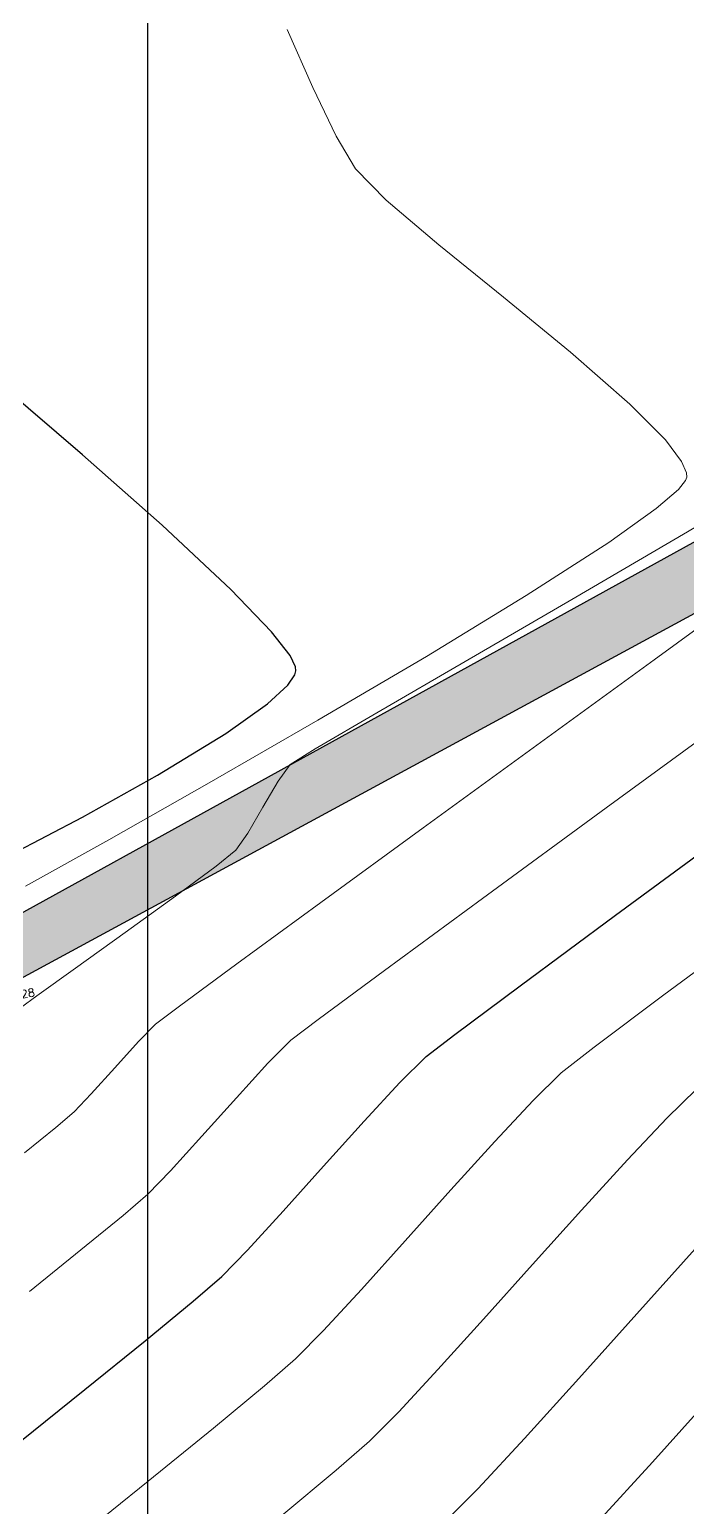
# Model space of a CAD drawing. Header units: millimetres. Extents: x 736950 to 740938, y 8500595 to 8502163.
# Drawn here: x 737798.52 to 737806.74, y 8501270.96 to 8501289.42 of the extents above; entities that cross this region are included whole.
import ezdxf

# ---------------------------------------------------------------- set-up
doc = ezdxf.new("R2010")
doc.units = ezdxf.units.MM
for name, color, linetype, lineweight in [('CONT-MJR', 80, 'Continuous', 30), ('CONT-MNR', 96, 'Continuous', 15), ('MURO PIEDRA', 252, 'Continuous', 30), ('pista', 251, 'Continuous', 5)]:
    doc.layers.add(name, color=color, linetype=linetype, lineweight=lineweight)
doc.layers.add('Cuadricula Coordenadas', color=5, linetype='Continuous')
doc.styles.add('5mm', font='arial.ttf', dxfattribs={"height": 3})

msp = doc.modelspace()

# ---------------------------------------------------------------- hatches: boundary and pattern name
at = {"layer": 'pista'}
h = msp.add_hatch(dxfattribs=at)
h.set_pattern_fill('HONEY', color=256, scale=3, angle=9.94991650582834, style=0)
h.set_pattern_definition([(9.94991650582834, (1479841.21072825, -18.49207214638591), (0.4979252195647159, 0.4170677100899267), [0.375, -0.75]), (129.9499165058283, (1479841.21072825, -18.49207214638591), (-0.6101538418184378, 0.222682034283025), [0.3749999999999999, -0.7499999999999998]), (69.94991650582834, (1479841.21072825, -18.49207214638591), (-0.112228622253722, 0.6397497443729518), [-0.75, 0.375])])
h.paths.add_polyline_path([(737744.7999806425, 8501250.923935566), (737743.4751223363, 8501250.754223157), (737756.465848178, 8501242.026572531), (737763.5739612179, 8501242.006896213), (737770.002546867, 8501243.455222024), (737769.8468594846, 8501244.342704736), (737763.4750639071, 8501242.907173423), (737756.7405500773, 8501242.925815564)])
h.paths.add_polyline_path([(737794.2809870465, 8501256.017245878), (737809.7820272583, 8501263.709828075), (737823.391616501, 8501273.483615467), (737837.0791595323, 8501280.557800073), (737851.5530432165, 8501285.77819753), (737870.8510758049, 8501293.050216693, -0.9976846880626209), (737871.0089264096, 8501292.63424804), (737865.2748787645, 8501289.581801567, 0.7845063948290762), (737866.1540430214, 8501286.121818589), (737883.2588851704, 8501291.348365877), (737897.4188924351, 8501296.516943583), (737903.2981396064, 8501301.44146652, -0.5512150924587264), (737904.1219025984, 8501301.177325813), (737906.855912117, 8501297.98174819, 0.5618964424650519), (737910.2738656431, 8501298.536066804), (737914.22079628, 8501308.558674501), (737925.6412323939, 8501300.72656757, 0.340189525830376), (737928.7023693406, 8501300.894137181), (737936.9171069289, 8501306.117412793, -0.358727273887905), (737938.1716059428, 8501305.962964654), (737943.1732157968, 8501301.051021611, 0.3417074120720416), (737946.0555081918, 8501300.709858142), (737955.8779356404, 8501307.072689936), (737971.8320576148, 8501314.464803053), (737988.5677626224, 8501323.411181662), (738023.1375471824, 8501336.282937778), (738044.4246208373, 8501357.728329657), (738061.4456776979, 8501362.208386911), (738078.9085143938, 8501363.070318012), (738112.0997810266, 8501372.051506756), (738118.6561313582, 8501373.365123207), (738128.3493353954, 8501376.976906104), (738155.2251721952, 8501366.826195797), (738176.6167526407, 8501363.543890122), (738193.8053773039, 8501353.328603027), (738204.7313956148, 8501340.877429372), (738207.705198212, 8501335.751671141), (738214.35685511, 8501331.742925933), (738229.9282901662, 8501313.374534177), (738233.5603594936, 8501308.186787868), (738234.53883727, 8501308.358438132), (738230.6417003467, 8501313.924784988), (738214.9478837823, 8501332.43754055), (738208.3676942562, 8501336.403214611), (738205.4657963786, 8501341.405035153), (738194.387784551, 8501354.029418997), (738176.9261677533, 8501364.406946706), (738155.4549153853, 8501367.70147717), (738128.3514754312, 8501377.93815071), (738118.4090486554, 8501374.233504975), (738111.8936108743, 8501372.928085677), (738078.7671659255, 8501363.964436961), (738061.3074614278, 8501363.102660457), (738043.958527311, 8501358.536303693), (738022.6381405202, 8501337.057350922), (737988.196920163, 8501324.233464561), (737971.4304040315, 8501315.270615296), (737955.4419368334, 8501307.862588815), (737945.5806043665, 8501301.47455489, -0.3391433520832071), (737943.8038299843, 8501301.693147572), (737938.8116631231, 8501306.59581691, 0.3560082385246841), (737936.4342009705, 8501306.876887502), (737928.158540546, 8501301.61487459, -0.3502196171718997), (737926.1502499409, 8501301.468794718), (737914.5128481541, 8501309.44969617, 0.4302069892023044), (737913.4330382891, 8501309.014522241), (737909.4507249827, 8501298.90206584, -0.5704007069138802), (737907.5397775185, 8501298.566836312), (737904.9064502402, 8501301.644734057, 0.4931454261128044), (737902.7202336333, 8501302.131411942), (737896.9620044216, 8501297.308254998), (737882.9728831241, 8501292.20205278), (737866.0373022418, 8501287.027224885, -0.7384715771871906), (737865.6977918843, 8501288.787355538), (737871.5108758068, 8501291.881875956, 0.9119586051647783), (737870.5337161538, 8501293.892406015), (737851.2416702455, 8501286.62264278), (737836.7183275839, 8501281.384406622), (737822.9200107896, 8501274.252970394), (737809.3164408724, 8501264.483505804), (737793.8201376351, 8501256.79327439), (737778.9884914039, 8501246.402265295), (737769.846859484, 8501244.34270474), (737770.0025468671, 8501243.455222024), (737779.3594973255, 8501245.563292695)])
h.paths.add_polyline_path([(738260.5182952256, 8501271.251537092), (738234.538837269, 8501308.358438132), (738233.56035949, 8501308.186787868), (738259.6897886079, 8501270.86568047), (738269.3749442189, 8501234.589470252), (738274.5057655985, 8501215.583008338), (738279.7983711922, 8501189.602392923), (738280.7089290785, 8501189.641305126), (738275.382018582, 8501215.790318219), (738270.2441657205, 8501234.822827347)])
h = msp.add_hatch(dxfattribs=at)
h.set_pattern_fill('AR-CONC', color=256, scale=0.1, angle=9.94991650582834, style=0)
h.set_pattern_definition([(59.94991650582833, (1479841.21072825, -18.49207214638591), (0.7173147616177996, 0.06212513786334364), [0.07500000000000001, -0.8250000000000001]), (4.949916505828331, (1479841.21072825, -18.49207214638591), (-0.2666336227691331, 0.7169040729334506), [0.06, -0.66]), (110.4013165058283, (1479841.270504478, -18.48689504899085), (0.4506817424667108, 0.7790288530571421), [0.06374018999999999, -0.7011421119999998]), (56.13411650582835, (1479841.176170796, -18.29508031532168), (1.07978843215245, 0.02137619624183779), [0.1124999999999999, -1.237499999999998]), (106.5855165058283, (1479841.266153166, -18.29329902119935), (0.752289432321798, 1.120964142855684), [0.09561028799999993, -1.051712999999999]), (1.134116505828333, (1479841.176170796, -18.29508031532168), (0.7522885572049924, 1.12096473051034), [0.09000000000000001, -0.9900000000000001]), (30.94991650582834, (1479841.283306076, -18.32704954408109), (0.6574964912282043, -0.293425227292985), [0.07500000000000001, -0.8250000000000001]), (335.9499165058284, (1479841.283306076, -18.32704954408109), (0.1143589702920628, 0.7562849757157031), [0.06, -0.66]), (81.40131650582836, (1479841.338097435, -18.35150168277323), (0.7718558160208798, 0.4628591428967336), [0.06374019000000002, -0.701142112]), (47.44991650582834, (1479841.21072825, -18.49207214638591), (-0.04554285905854174, 0.3299879209740469), [0, -0.652, 0, -0.67, 0, -0.6625000000000001]), (17.44991650582834, (1479841.21072825, -18.49207214638591), (0.1909634295804004, 0.4339344980096552), [0, -0.3819999999999997, 0, -0.6369999999999993, 0, -0.2524999999999997]), (337.4499165058283, (1479840.991082356, -18.53060370869935), (0.5296904964497462, 0.07002209344786473), [0, -0.25, 0, -0.7799999999999999, 0, -1.035]), (327.4499165058284, (1479840.892586439, -18.5478824339807), (0.557117696670718, 0.1993664657265957), [0, -0.325, 0, -0.518, 0, -0.735])])
h.paths.add_polyline_path([(737782.5678553759, 8501269.745840656), (737780.8543125066, 8501271.613858812), (737780.5330372917, 8501271.09555076), (737782.606291577, 8501268.803305427), (737783.1693790738, 8501269.054376086), (737797.8548099722, 8501277.26939229), (737797.5964829637, 8501277.931718605)])
h.paths.add_polyline_path([(737815.5553798168, 8501306.025338823), (737790.9109348458, 8501292.828602556), (737791.1826530054, 8501292.234478343), (737815.0279814235, 8501304.864754947), (737821.8454613093, 8501291.310866907), (737797.5964829631, 8501277.931718607), (737797.8548099734, 8501277.269392287), (737823.0063921954, 8501290.897239685)])

# ---------------------------------------------------------------- linework, layer by layer
at = {"layer": 'CONT-MJR', "extrusion": (0.6506207169271357, 0.759402846126626, 0), "elevation": 6935926.784131262}
msp.add_lwpolyline([(4970824.761686759, 3645), (4970826.083372482, 3645)], dxfattribs=at)
at = {"layer": 'CONT-MJR', "extrusion": (0.661951475899805, 0.7495466920439781, 0), "elevation": 6860496.642775193}
msp.add_lwpolyline([(5074421.298305566, 3645.00000000001), (5074422.625353352, 3645.00000000001)], dxfattribs=at)
at = {"layer": 'CONT-MJR'}
for points, elevation in [([(737801.0398316835, 8501282.427879602), (737800.1799082495, 8501283.232121728)], 3645), ([(737801.8466922587, 8501281.463201314), (737801.7778921418, 8501281.60314209)], 3645), ([(737801.8374171547, 8501281.359679436), (737801.8523831386, 8501281.41288965)], 3645), ([(737803.8374652249, 8501276.870344307), (737804.6516496912, 8501277.477283036)], 3640), ([(737803.1506424363, 8501276.267648404), (737803.4781744106, 8501276.592659643)], 3640), ([(737799.2154173192, 8501272.433594042), (737799.9671511786, 8501273.041811602)], 3640)]:
    msp.add_lwpolyline(points, dxfattribs=dict(at, elevation=elevation))
at = {"layer": 'CONT-MJR', "extrusion": (0.7214887454854542, 0.6924261622280209, 0), "elevation": 6418825.51219921}
msp.add_lwpolyline([(5622706.120061479, 3645.000000000003), (5622706.851409893, 3645.000000000003)], dxfattribs=at)
at = {"layer": 'CONT-MJR', "extrusion": (0.7885860383499439, 0.6149244344791814, 0), "elevation": 5809465.963275936}
msp.add_lwpolyline([(6250299.639291027, 3645.000000000013), (6250300.016013221, 3645.000000000013)], dxfattribs=at)
at = {"layer": 'CONT-MJR', "extrusion": (0.9936635169121972, 0.1123957968861991, 0), "elevation": 1688635.082378929}
msp.add_lwpolyline([(8364487.359849514, 3645.000000000013), (8364487.410482011, 3645.000000000013)], dxfattribs=at)
at = {"layer": 'CONT-MJR', "extrusion": (0.6772524326344559, -0.7357507339382762, 0), "elevation": -5755145.87584333}
msp.add_lwpolyline([(6300351.230512487, 3645.00000000001), (6300351.575396059, 3645.00000000001)], dxfattribs=at)
at = {"layer": 'CONT-MJR', "extrusion": (0.8264284821320812, -0.5630417070882623, 0), "elevation": -4176835.516580617}
msp.add_lwpolyline([(7441114.102959497, 3645.000000000013), (7441114.256289847, 3645.000000000013)], dxfattribs=at)
at = {"layer": 'CONT-MJR', "extrusion": (0.5797027530010624, -0.8148280298093513, 0), "elevation": -6499376.48841351}
msp.add_lwpolyline([(5529396.69753484, 3645.000000000003), (5529397.33984764, 3645.000000000003)], dxfattribs=at)
at = {"layer": 'CONT-MJR', "extrusion": (-0.5212751199588611, 0.8533886859525823, 0), "elevation": 6870299.41201477}
msp.add_lwpolyline([(-5061136.084980445, 3645.00000000001), (-5061137.082328556, 3645.00000000001)], dxfattribs=at)
at = {"layer": 'CONT-MJR', "extrusion": (0.487091792332215, -0.8733507805244067, 0), "elevation": -7065223.232817124}
msp.add_lwpolyline([(4785261.001739596, 3645.000000000003), (4785262.07765915, 3645.000000000003)], dxfattribs=at)
at = {"layer": 'CONT-MJR', "extrusion": (0.4659053564649269, -0.8848345601395152, 0), "elevation": -7178481.389072996}
msp.add_lwpolyline([(4613620.905999868, 3645.000000000003), (4613621.910282764, 3645.000000000003)], dxfattribs=at)
at = {"layer": 'CONT-MJR', "extrusion": (0.5921986614500259, -0.8057919988289767, 0), "elevation": -6413334.447147021}
msp.add_lwpolyline([(5628963.709597285, 3640.000000000004), (5628965.562891218, 3640.000000000004)], dxfattribs=at)
at = {"layer": 'CONT-MJR', "extrusion": (-0.5939621745893687, 0.8044929677486735, 0), "elevation": 6400989.892038386}
msp.add_lwpolyline([(-5642995.911019097, 3640.000000000001), (-5642997.392959541, 3640.000000000001)], dxfattribs=at)
at = {"layer": 'CONT-MJR', "extrusion": (-0.611517618117382, 0.7912308150799259, 0), "elevation": 6275292.182018052}
msp.add_lwpolyline([(-5782453.260305026, 3640.000000000003), (-5782453.714396052, 3640.000000000003)], dxfattribs=at)
at = {"layer": 'CONT-MJR', "extrusion": (0.7336365106058573, -0.6795421034093927, 0), "elevation": -5235695.827630823}
msp.add_lwpolyline([(6738214.304022912, 3640.000000000003), (6738214.961583596, 3640.000000000003)], dxfattribs=at)
at = {"layer": 'CONT-MJR', "extrusion": (-0.7429225930958645, 0.669377338029692, 0), "elevation": 5142431.057076891}
msp.add_lwpolyline([(-6809657.504830364, 3640), (-6809658.260854277, 3640)], dxfattribs=at)
at = {"layer": 'CONT-MJR', "extrusion": (0.7441456178347886, -0.6680174394858871, 0), "elevation": -5129967.834939608}
msp.add_lwpolyline([(6819050.682328288, 3640.000000000003), (6819051.438606875, 3640.000000000003)], dxfattribs=at)
at = {"layer": 'CONT-MJR', "extrusion": (0.7379159314373949, -0.6748926419297236, 0), "elevation": -5193012.092431122}
msp.add_lwpolyline([(6771162.284936151, 3640.00000000001), (6771162.943213012, 3640.00000000001)], dxfattribs=at)
at = {"layer": 'CONT-MJR', "extrusion": (0.7149998512651674, -0.6991246045525709, 0), "elevation": -5415922.163043548}
msp.add_lwpolyline([(6594224.314293403, 3640), (6594224.776645944, 3640)], dxfattribs=at)
at = {"layer": 'CONT-MJR', "extrusion": (0.6535487229025054, -0.7568844474505367, 0), "elevation": -5952293.104081399}
msp.add_lwpolyline([(6114426.236133043, 3640), (6114426.709550916, 3640)], dxfattribs=at)
at = {"layer": 'CONT-MJR', "extrusion": (-0.6353202503064588, 0.7722487808669812, 0), "elevation": 6096358.482549768}
msp.add_lwpolyline([(-5970796.042003501, 3640.000000000013), (-5970796.818369445, 3640.000000000013)], dxfattribs=at)
at = {"layer": 'CONT-MJR', "extrusion": (-0.6261096720844704, 0.7797350053205748, 0), "elevation": 6166796.481410989}
msp.add_lwpolyline([(-5898015.725782663, 3640), (-5898016.770857251, 3640)], dxfattribs=at)
at = {"layer": 'CONT-MNR', "extrusion": (0.914635105084732, 0.4042803786317627, 0), "elevation": 4111723.881599517}
msp.add_lwpolyline([(7477298.184797232, 3644.00000000001), (7477298.977111487, 3644.00000000001)], dxfattribs=at)
at = {"layer": 'CONT-MNR', "extrusion": (0.9015502480149697, 0.4326744160499284, 0), "elevation": 4343455.756469392}
msp.add_lwpolyline([(7345110.18588186, 3644), (7345110.857875498, 3644)], dxfattribs=at)
at = {"layer": 'CONT-MNR'}
for points, elevation in [([(737802.5940938453, 8501287.683759212), (737802.3539882147, 8501288.092848165)], 3644), ([(737806.7424918633, 8501283.148291655), (737808.1821668139, 8501284.000532508)], 3643), ([(737806.7203605832, 8501283.788535085), (737806.7346976985, 8501283.829978107)], 3644), ([(737806.7346976985, 8501283.829978107), (737806.7308378944, 8501283.886511166)], 3644), ([(737806.3542302378, 8501283.438692255), (737806.6302105305, 8501283.675777894)], 3644), ([(737806.6302105305, 8501283.675777894), (737806.7203605832, 8501283.788535085)], 3644), ([(737805.2993634284, 8501282.303703606), (737806.7424918633, 8501283.148291655)], 3643), ([(737806.3274603618, 8501281.549124701), (737807.741442327, 8501282.578382624)], 3642), ([(737803.4828849505, 8501281.592200924), (737804.7301487591, 8501282.351227256)], 3644), ([(737803.967247483, 8501281.52871624), (737805.2993634284, 8501282.303703606)], 3643), ([(737802.8606100038, 8501280.88527743), (737803.967247483, 8501281.52871624)], 3643), ([(737804.8632480142, 8501280.483451087), (737806.3274603618, 8501281.549124701)], 3642), ([(737800.766453159, 8501280.011385513), (737802.1257243573, 8501280.793564716)], 3644), ([(737801.6307884685, 8501280.031390348), (737801.7816343434, 8501280.240836961)], 3643), ([(737799.5128575324, 8501279.301730214), (737800.766453159, 8501280.011385513)], 3644), ([(737801.4400818205, 8501279.708407674), (737801.6307884685, 8501280.031390348)], 3643), ([(737802.1624199571, 8501278.516057054), (737803.4433772308, 8501279.44966185)], 3642), ([(737800.85378132, 8501278.9713808), (737801.1024093945, 8501279.170177897)], 3643), ([(737799.7173306806, 8501278.142159479), (737800.3477691426, 8501278.597964983)], 3643), ([(737800.3955337239, 8501277.222601032), (737801.1149481395, 8501277.75093676)], 3642), ([(737802.1311774264, 8501277.056485815), (737802.9565058212, 8501277.666502044)], 3641), ([(737798.4090357799, 8501277.202695081), (737798.6150061804, 8501277.352295501)], 3643), ([(737805.5770453995, 8501276.70902963), (737806.4495973083, 8501277.362134691)], 3639), ([(737801.7884615337, 8501276.796004789), (737802.1311774264, 8501277.056485815)], 3641), ([(737805.1678872873, 8501276.389314499), (737805.5770453995, 8501276.70902963)], 3639), ([(737804.8141100206, 8501276.041927729), (737805.1678872873, 8501276.389314499)], 3639), ([(737806.4859900285, 8501275.824232409), (737806.8576001645, 8501276.185969353)], 3638), ([(737798.8508221902, 8501275.707782539), (737799.0799424357, 8501275.90271029)], 3642), ([(737798.4608915931, 8501275.39061466), (737798.8508221902, 8501275.707782539)], 3642), ([(737803.2164336042, 8501274.289426861), (737803.7891774311, 8501274.927988144)], 3639), ([(737799.1659019735, 8501274.176856013), (737799.6919652945, 8501274.607274199)], 3641), ([(737800.8198718677, 8501271.949383697), (737801.4593488481, 8501272.478162942)], 3639), ([(737806.3051736269, 8501271.525449019), (737807.0400488521, 8501272.343358854)], 3636), ([(737802.7701004834, 8501271.786198221), (737803.1363020504, 8501272.154958539)], 3638), ([(737800.0067024801, 8501271.288983187), (737800.8198718677, 8501271.949383697)], 3639), ([(737804.1275730876, 8501271.195042295), (737804.7080145869, 8501271.819873828)], 3637), ([(737802.354319162, 8501271.423723519), (737802.7701004834, 8501271.786198221)], 3638), ([(737805.6299373212, 8501270.782921694), (737806.3051736269, 8501271.525449019)], 3636), ([(737799.097413135, 8501270.556956101), (737800.0067024801, 8501271.288983187)], 3639), ([(737801.6737614477, 8501270.858592859), (737802.354319162, 8501271.423723519)], 3638)]:
    msp.add_lwpolyline(points, dxfattribs=dict(at, elevation=elevation))
at = {"layer": 'CONT-MNR', "extrusion": (0.7123537807478781, 0.7018205547390332, 0), "elevation": 6491954.90556035}
msp.add_lwpolyline([(5538118.848020234, 3644.00000000001), (5538119.396876412, 3644.00000000001)], dxfattribs=at)
at = {"layer": 'CONT-MNR', "extrusion": (0.6465350687997202, 0.7628842669842792, 0), "elevation": 6962513.824752257}
msp.add_lwpolyline([(4933521.216722497, 3644), (4933522.079687047, 3644)], dxfattribs=at)
at = {"layer": 'CONT-MNR', "extrusion": (0.6302634585186002, 0.776381332114685, 0), "elevation": 7065250.992249101}
msp.add_lwpolyline([(4785232.366497539, 3644.000000000003), (4785233.408334479, 3644.000000000003)], dxfattribs=at)
at = {"layer": 'CONT-MNR', "extrusion": (0.6345880029217488, 0.7728506107572062, 0), "elevation": 7038425.988016444}
msp.add_lwpolyline([(4824600.454849727, 3644), (4824601.537543522, 3644)], dxfattribs=at)
at = {"layer": 'CONT-MNR', "extrusion": (0.6584781806979358, 0.7525998176619076, 0), "elevation": 6883894.515897496}
msp.add_lwpolyline([(5042637.83034328, 3644), (5042638.81630619, 3644)], dxfattribs=at)
at = {"layer": 'CONT-MNR', "extrusion": (0.7096900678185524, 0.7045140223158788, 0), "elevation": 6512887.916503857}
msp.add_lwpolyline([(5513482.025627544, 3644), (5513482.654463579, 3644)], dxfattribs=at)
at = {"layer": 'CONT-MNR', "extrusion": (0.7980464336017015, 0.6025959590103513, 0), "elevation": 5711643.383675088}
msp.add_lwpolyline([(6339820.079593414, 3644.000000000003), (6339820.416824165, 3644.000000000003)], dxfattribs=at)
at = {"layer": 'CONT-MNR', "extrusion": (0.9207830747007167, 0.3900750304040166, 0), "elevation": 3995498.520659824}
msp.add_lwpolyline([(7540038.332961537, 3644.000000000013), (7540038.485001291, 3644.000000000013)], dxfattribs=at)
at = {"layer": 'CONT-MNR', "extrusion": (0.5807594545168757, -0.814075215191607, 0), "elevation": -6492196.128936411}
msp.add_lwpolyline([(5537829.868860708, 3644.00000000001), (5537830.599137985, 3644.00000000001)], dxfattribs=at)
at = {"layer": 'CONT-MNR', "extrusion": (0.5416101298237579, -0.840629803940053, 0), "elevation": -6746828.800470756}
msp.add_lwpolyline([(5224601.283567614, 3644.000000000004), (5224602.508340804, 3644.000000000004)], dxfattribs=at)
at = {"layer": 'CONT-MNR', "extrusion": (0.507164698037945, -0.8618491567925795, 0), "elevation": -6952634.491285953}
msp.add_lwpolyline([(4947423.646539344, 3644), (4947425.221247147, 3644)], dxfattribs=at)
at = {"layer": 'CONT-MNR', "extrusion": (0.5061394125843295, -0.8624516769238667, 0), "elevation": -6958512.849036154}
msp.add_lwpolyline([(4939151.738891763, 3643.000000000007), (4939152.627861035, 3643.000000000007)], dxfattribs=at)
at = {"layer": 'CONT-MNR', "extrusion": (0.5899497237382689, -0.8074399813367804, 0), "elevation": -6429004.835059211}
msp.add_lwpolyline([(5611061.454483177, 3641.000000000003), (5611063.665500884, 3641.000000000003)], dxfattribs=at)
at = {"layer": 'CONT-MNR', "extrusion": (0.5286719794510788, -0.8488262119793887, 0), "elevation": -6826054.375465704}
msp.add_lwpolyline([(5120654.144287944, 3643), (5120654.512187307, 3643)], dxfattribs=at)
at = {"layer": 'CONT-MNR', "extrusion": (-0.588602080295418, 0.8084229036042374, 0), "elevation": 6438356.375425711}
msp.add_lwpolyline([(-5600327.971227881, 3642.000000000004), (-5600329.727574436, 3642.000000000004)], dxfattribs=at)
at = {"layer": 'CONT-MNR', "extrusion": (0.8632176970367306, -0.5048318606453075, 0), "elevation": -3654833.593083835}
msp.add_lwpolyline([(7710920.38969884, 3643.000000000009), (7710920.765540062, 3643.000000000009)], dxfattribs=at)
at = {"layer": 'CONT-MNR', "extrusion": (-0.5906153326871865, 0.8069532382950106, 0), "elevation": 6424375.80622332}
msp.add_lwpolyline([(-5616358.943928009, 3641.000000000013), (-5616360.86052295, 3641.000000000013)], dxfattribs=at)
at = {"layer": 'CONT-MNR', "extrusion": (0.8223316597548365, -0.5690084721380305, 0), "elevation": -4230582.666728523}
msp.add_lwpolyline([(7410686.088075332, 3643), (7410686.348064083, 3643)], dxfattribs=at)
at = {"layer": 'CONT-MNR', "extrusion": (0.4877019013051932, -0.8730102264368382, 0), "elevation": -7061877.543003643}
msp.add_lwpolyline([(4790195.407331276, 3644.00000000001), (4790196.598765057, 3644.00000000001)], dxfattribs=at)
at = {"layer": 'CONT-MNR', "extrusion": (0.5937808950240164, -0.8046267760300287, 0), "elevation": -6402264.639566257}
msp.add_lwpolyline([(5641550.729927485, 3643), (5641551.358805607, 3643)], dxfattribs=at)
at = {"layer": 'CONT-MNR', "extrusion": (-0.5898457703471855, 0.8075159238080295, 0), "elevation": 6429728.289586749}
msp.add_lwpolyline([(-5610228.872860624, 3642.000000000003), (-5610230.170013766, 3642.000000000003)], dxfattribs=at)
at = {"layer": 'CONT-MNR', "extrusion": (-0.5917859971221082, 0.80609511449344, 0), "elevation": 6416216.935624056}
msp.add_lwpolyline([(-5625676.43938098, 3641), (-5625677.961067326, 3641)], dxfattribs=at)
at = {"layer": 'CONT-MNR', "extrusion": (-0.594494576646348, 0.8040996196604496, 0), "elevation": 6397251.960620211}
msp.add_lwpolyline([(-5647233.171859673, 3639.000000000013), (-5647234.726216056, 3639.000000000013)], dxfattribs=at)
at = {"layer": 'CONT-MNR', "extrusion": (0.5827487366192075, -0.81265239184335, 0), "elevation": -6478632.162799036}
msp.add_lwpolyline([(5553683.036701674, 3643.000000000003), (5553683.801982051, 3643.000000000003)], dxfattribs=at)
at = {"layer": 'CONT-MNR', "extrusion": (0.5820699343475741, -0.8131387283413641, 0), "elevation": -6483267.464124425}
msp.add_lwpolyline([(5548270.577899307, 3643.000000000003), (5548271.168718017, 3643.000000000003)], dxfattribs=at)
at = {"layer": 'CONT-MNR', "extrusion": (0.6011407281823934, -0.7991431817392561, 0), "elevation": -6350215.861492453}
msp.add_lwpolyline([(5700071.764270992, 3642), (5700072.13565008, 3642)], dxfattribs=at)
at = {"layer": 'CONT-MNR', "extrusion": (0.7146035384574015, -0.6995296868783777, 0), "elevation": -5419661.076181608}
msp.add_lwpolyline([(6591155.389279506, 3642), (6591155.697198472, 3642)], dxfattribs=at)
at = {"layer": 'CONT-MNR', "extrusion": (-0.7089344271520714, 0.7052743990806447, 0), "elevation": 5472679.79546576}
msp.add_lwpolyline([(-6547200.102496462, 3641.000000000013), (-6547200.508434689, 3641.000000000013)], dxfattribs=at)
at = {"layer": 'CONT-MNR', "extrusion": (0.7411510403160945, -0.671338316676749, 0), "elevation": -5160411.691534985}
msp.add_lwpolyline([(6796043.020500199, 3642), (6796043.460733253, 3642)], dxfattribs=at)
at = {"layer": 'CONT-MNR', "extrusion": (0.7430418710032688, -0.6692449311993044, 0), "elevation": -5141220.188766864}
msp.add_lwpolyline([(6810572.555496319, 3642), (6810572.995955366, 3642)], dxfattribs=at)
at = {"layer": 'CONT-MNR', "extrusion": (0.7374393208601226, -0.6754133904871602, 0), "elevation": -5197792.151201356}
msp.add_lwpolyline([(6767496.004850267, 3641), (6767496.588749662, 3641)], dxfattribs=at)
at = {"layer": 'CONT-MNR', "extrusion": (-0.7230563797382906, 0.6907890211343525, 0), "elevation": 5339117.727508883}
msp.add_lwpolyline([(-6656565.281597333, 3642.000000000003), (-6656565.590067, 3642.000000000003)], dxfattribs=at)
at = {"layer": 'CONT-MNR', "extrusion": (0.7442393399286833, -0.6679130219590854, 0), "elevation": -5129012.386058441}
msp.add_lwpolyline([(6819770.420545739, 3641), (6819771.064076402, 3641)], dxfattribs=at)
at = {"layer": 'CONT-MNR', "extrusion": (0.7300322695125214, -0.6834126758192282, 0), "elevation": -5271258.484789729}
msp.add_lwpolyline([(6710430.308420837, 3639.00000000001), (6710431.004884169, 3639.00000000001)], dxfattribs=at)
at = {"layer": 'CONT-MNR', "extrusion": (0.7266974699884721, -0.686957631235256, 0), "elevation": -5303854.195982208}
msp.add_lwpolyline([(6684696.712025557, 3638.000000000013), (6684697.429069577, 3638.000000000013)], dxfattribs=at)
at = {"layer": 'CONT-MNR', "extrusion": (0.7406562632661453, -0.6718841415635812, 0), "elevation": -5165415.564642454}
msp.add_lwpolyline([(6792239.008688916, 3641), (6792239.593082759, 3641)], dxfattribs=at)
at = {"layer": 'CONT-MNR', "extrusion": (-0.7408485141564073, 0.6716721514788623, 0), "elevation": 5163468.780244045}
msp.add_lwpolyline([(-6793719.157281204, 3639), (-6793719.974585775, 3639)], dxfattribs=at)
at = {"layer": 'CONT-MNR', "extrusion": (0.7186068060529369, -0.6954166077211537, 0), "elevation": -5381739.630602266}
msp.add_lwpolyline([(6622152.359185704, 3641.00000000001), (6622152.765907093, 3641.00000000001)], dxfattribs=at)
at = {"layer": 'CONT-MNR', "extrusion": (0.7385378411017527, -0.6742120269327463, 0), "elevation": -5186764.40812986}
msp.add_lwpolyline([(6775950.333474815, 3638.000000000003), (6775951.183307071, 3638.000000000003)], dxfattribs=at)
at = {"layer": 'CONT-MNR', "extrusion": (0.6510040605316645, -0.7590742474694322, 0), "elevation": -5972788.029719243}
msp.add_lwpolyline([(6094409.034991969, 3641.000000000007), (6094409.444064804, 3641.000000000007)], dxfattribs=at)
at = {"layer": 'CONT-MNR', "extrusion": (0.7435643819116898, -0.6686643477502646, 0), "elevation": -5135893.454532239}
msp.add_lwpolyline([(6814588.313379772, 3638.00000000001), (6814589.229796113, 3638.00000000001)], dxfattribs=at)
at = {"layer": 'CONT-MNR', "extrusion": (0.7430167887664834, -0.6692727781787805, 0), "elevation": -5141471.285128478}
msp.add_lwpolyline([(6810380.313579857, 3639), (6810381.131364774, 3639)], dxfattribs=at)
at = {"layer": 'CONT-MNR', "extrusion": (0.6275502044391155, -0.7785760983413403, 0), "elevation": -6155882.862149754}
msp.add_lwpolyline([(5909408.318139073, 3641), (5909409.143626418, 3641)], dxfattribs=at)
at = {"layer": 'CONT-MNR', "extrusion": (-0.743564382459269, 0.6686643471413486, 0), "elevation": 5135892.06757731}
msp.add_lwpolyline([(-6814588.733078521, 3637), (-6814589.821494928, 3637)], dxfattribs=at)
at = {"layer": 'CONT-MNR', "extrusion": (0.7444721850246153, -0.667653477280449, 0), "elevation": -5126629.986194644}
msp.add_lwpolyline([(6821559.054636303, 3638), (6821559.971282895, 3638)], dxfattribs=at)
at = {"layer": 'CONT-MNR', "extrusion": (0.7352090049726, -0.6778404819772861, 0), "elevation": -5220068.283667137}
msp.add_lwpolyline([(6750324.784079354, 3639.000000000003), (6750325.481430436, 3639.000000000003)], dxfattribs=at)
at = {"layer": 'CONT-MNR', "extrusion": (0.7414965043082138, -0.6709567304220885, 0), "elevation": -5156907.313686956}
msp.add_lwpolyline([(6798698.283104393, 3638), (6798699.133605089, 3638)], dxfattribs=at)
at = {"layer": 'CONT-MNR', "extrusion": (0.7444721852831879, -0.6676534769921257, 0), "elevation": -5126628.601615161}
msp.add_lwpolyline([(6821559.298194186, 3637.00000000001), (6821560.386884054, 3637.00000000001)], dxfattribs=at)
at = {"layer": 'CONT-MNR', "extrusion": (0.7120359057706647, -0.7021430544364511, 0), "elevation": -5443768.254343387}
msp.add_lwpolyline([(6571253.932079664, 3639), (6571254.428928067, 3639)], dxfattribs=at)
at = {"layer": 'CONT-MNR', "extrusion": (0.6557218177986551, -0.7550025812292481, 0), "elevation": -5934690.150647466}
msp.add_lwpolyline([(6131511.849225772, 3639), (6131512.363412255, 3639)], dxfattribs=at)
at = {"layer": 'CONT-MNR', "extrusion": (0.7326526935702279, -0.6806026965890525, 0), "elevation": -5245435.297965948}
msp.add_lwpolyline([(6730630.747222986, 3638), (6730631.465285962, 3638)], dxfattribs=at)
at = {"layer": 'CONT-MNR', "extrusion": (0.7414965038137211, -0.6709567309685687, 0), "elevation": -5156905.937847637}
msp.add_lwpolyline([(6798698.367389242, 3637), (6798699.377518452, 3637)], dxfattribs=at)
at = {"layer": 'CONT-MNR', "extrusion": (-0.7095642557559855, 0.7046407360871598, 0), "elevation": 5466822.55587608}
msp.add_lwpolyline([(-6552084.39479031, 3637), (-6552085.012031228, 3637)], dxfattribs=at)
at = {"layer": 'Cuadricula Coordenadas', "color": 8}
msp.add_line((737800, 8500595.507225098), (737800, 8502130.641312933), dxfattribs=at)
at = {"layer": 'MURO PIEDRA'}
msp.add_lwpolyline([(737797.854809973, 8501277.269392287), (737823.0063921952, 8501290.897239685), (737815.5553798163, 8501306.025338823), (737790.9109348458, 8501292.828602556), (737791.1826530054, 8501292.234478343), (737815.0279814239, 8501304.864754947), (737821.8454613088, 8501291.310866907), (737797.5964829633, 8501277.931718607)], close=True, dxfattribs=at)
msp.add_lwpolyline([(737797.854809973, 8501277.269392287), (737823.0063921952, 8501290.897239685), (737815.5553798163, 8501306.025338823), (737790.9109348458, 8501292.828602556), (737791.1826530054, 8501292.234478343), (737815.0279814239, 8501304.864754947), (737821.8454613088, 8501291.310866907), (737797.5964829633, 8501277.931718607)], close=True, dxfattribs=at)

# ---------------------------------------------------------------- texts
at = {"color": 1, "insert": (737797.9446665264, 8501277.33591897), "char_height": 0.1, "width": 0.8333333333333334, "attachment_point": 1, "rotation": 9.94991650582834, "style": '5mm'}
msp.add_mtext('\\Ftxt.shx;\\W1.0000000000;\\T1.0000000000;\\o\\l3643.328', dxfattribs=at)

doc.saveas('drawing.dxf')
